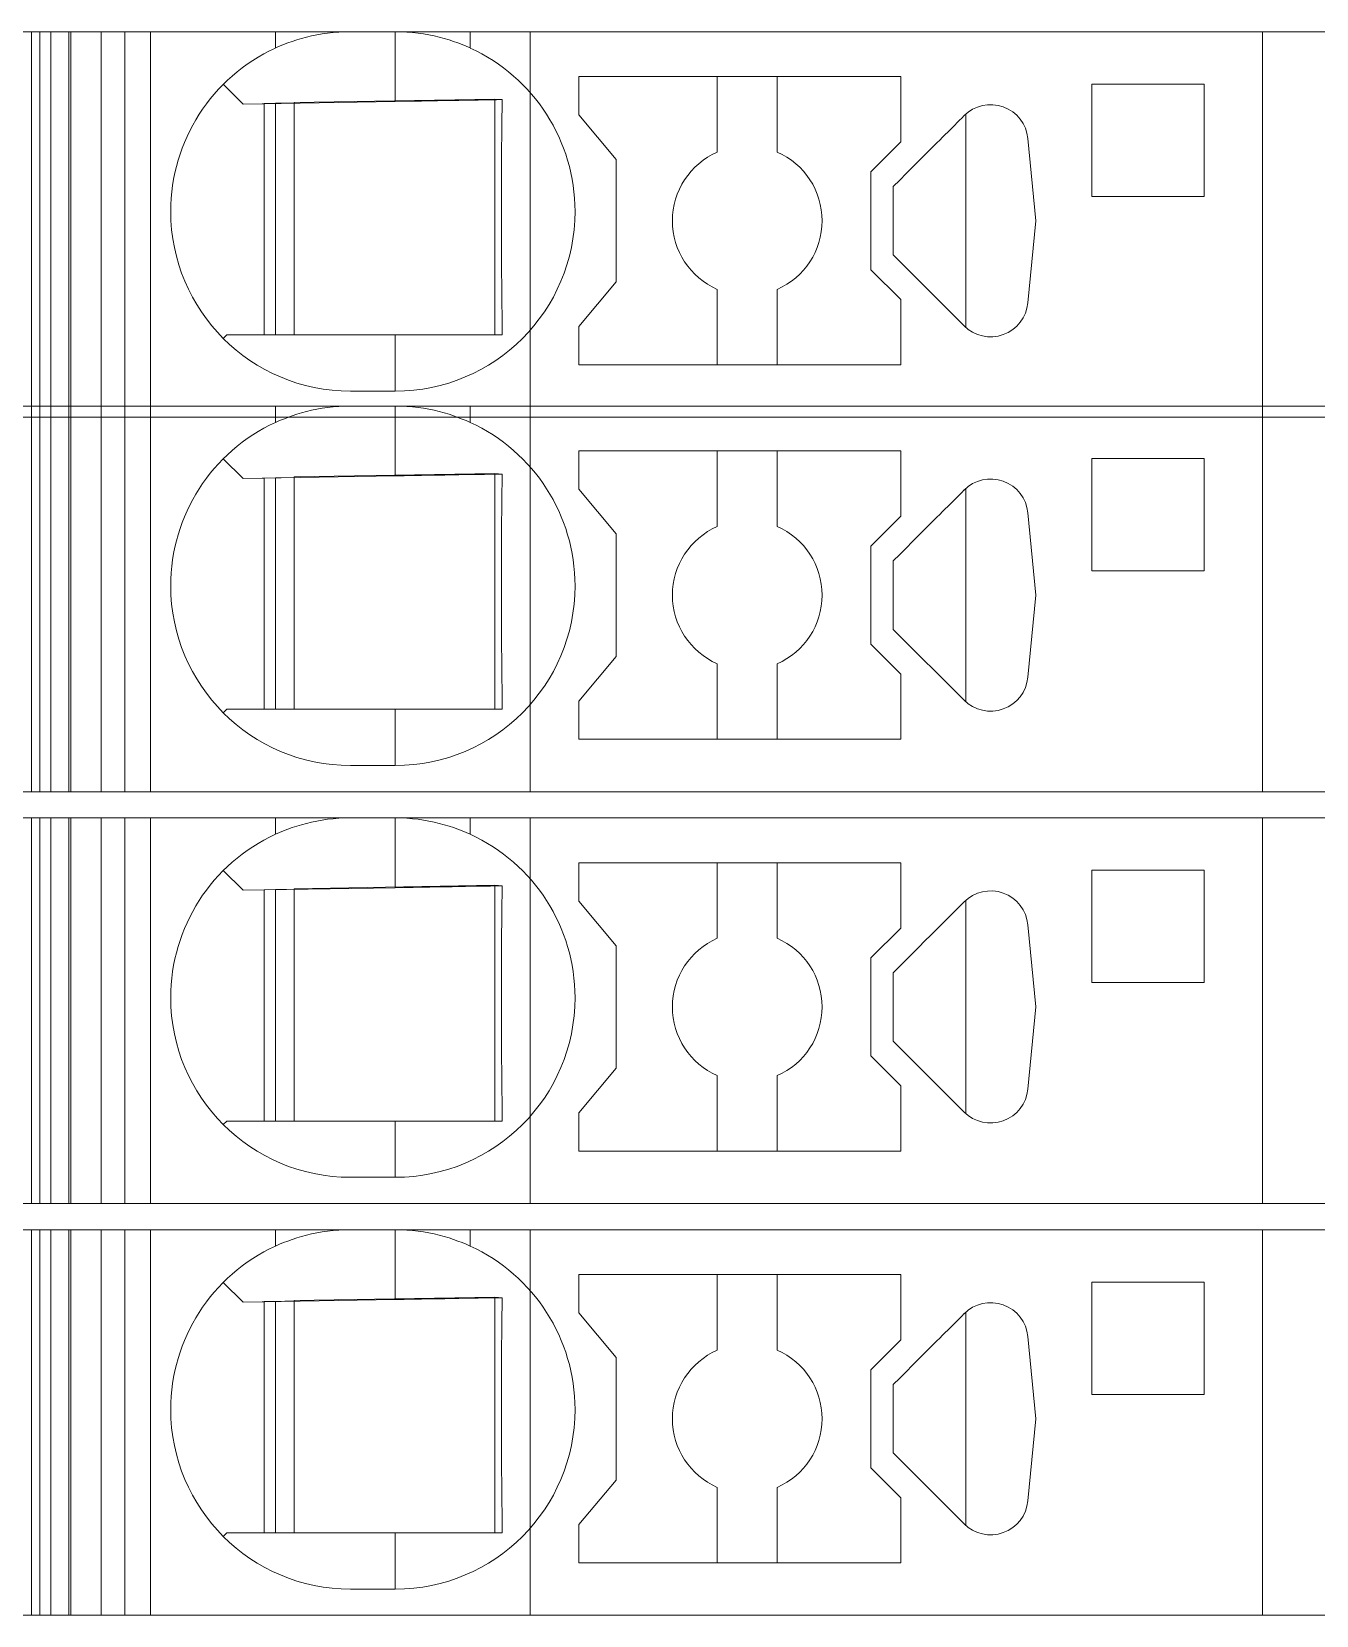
# Model space of a CAD drawing. Header units: millimetres. Extents: x 0 to 1680, y 0 to 1188.
# Drawn here: x 859.89 to 877.05, y 385.35 to 406.5 of the extents above; entities that cross this region are included whole.
import ezdxf
from ezdxf.enums import TextEntityAlignment as Align

# ---------------------------------------------------------------- set-up
doc = ezdxf.new("R2010")
doc.units = ezdxf.units.MM
for name, color, linetype, lineweight in [('EPLAN309', 5, 'Continuous', 5), ('EPLAN493', 5, 'Continuous', 5), ('MAIN-1', 7, 'Continuous', 5), ('MAIN-2', 7, 'Continuous', 5)]:
    doc.layers.add(name, color=color, linetype=linetype, lineweight=lineweight)
doc.styles.add('Tahoma', font='')
doc.styles.get('Tahoma').set_extended_font_data('Tahoma')

# ---------------------------------------------------------------- blocks, each defined once
blk = doc.blocks.new('EPLSYM_LibrarySPECIAL_Symbol12_Variant0_Placement8')
at = {"layer": 'EPLAN309', "lineweight": 13, "ltscale": 16}
blk.add_lwpolyline([(0, -5.15), (68.15, -5.15), (68.15, 0), (0, 0)], close=True, dxfattribs=at)
at = {"layer": 'EPLAN493', "color": 5, "style": 'Tahoma'}
blk.add_attdef('17_20450', text='', height=2.3478, dxfattribs=at).set_placement((0, -21.83478), align=Align.MIDDLE_RIGHT)
blk = doc.blocks.new('EPLSYM_LibrarySPECIAL_Symbol12_Variant0_Placement8_1')
at = {"layer": 'EPLAN309', "lineweight": 13, "ltscale": 16}
blk.add_lwpolyline([(0, -5.15), (68.15, -5.15), (68.15, 0), (0, 0)], close=True, dxfattribs=at)
at = {"layer": 'EPLAN493', "color": 5, "style": 'Tahoma'}
blk.add_attdef('17_20450', text='', height=2.3478, dxfattribs=at).set_placement((0, -21.83478), align=Align.MIDDLE_RIGHT)
blk = doc.blocks.new('EPLSYM_LibrarySPECIAL_Symbol12_Variant0_Placement8_2')
at = {"layer": 'EPLAN309', "lineweight": 13, "ltscale": 16}
blk.add_lwpolyline([(0, -5.15), (68.15, -5.15), (68.15, 0), (0, 0)], close=True, dxfattribs=at)
at = {"layer": 'EPLAN493', "color": 5, "style": 'Tahoma'}
blk.add_attdef('17_20450', text='', height=2.3478, dxfattribs=at).set_placement((0, -21.83478), align=Align.MIDDLE_RIGHT)
blk = doc.blocks.new('EPLSYM_LibrarySPECIAL_Symbol12_Variant0_Placement8_30')
at = {"layer": 'EPLAN309', "lineweight": 13, "ltscale": 16}
blk.add_lwpolyline([(0, -5.15), (68.15, -5.15), (68.15, 0), (0, 0)], close=True, dxfattribs=at)
at = {"layer": 'EPLAN493', "color": 5, "style": 'Tahoma'}
blk.add_attdef('17_20450', text='', height=2.3478, dxfattribs=at).set_placement((0, -21.83478), align=Align.MIDDLE_RIGHT)

msp = doc.modelspace()

# ---------------------------------------------------------------- linework, layer by layer
at = {"layer": 'MAIN-1'}
for p, q in [((860.001, 406.5), (859.893, 406.5)), ((859.893, 401.35), (859.893, 406.5)), ((860.001, 406.5), (863.15, 406.5)), ((860.001, 401.35), (860.001, 406.5)), ((863.15, 406.5), (864.15, 406.5)), ((863.15, 406.5), (863.15, 406.282)), ((863.15, 406.282), (863.202, 406.305)), ((863.202, 406.305), (863.256, 406.327)), ((863.256, 406.327), (863.313, 406.349)), ((863.313, 406.349), (863.372, 406.37)), ((863.372, 406.37), (863.433, 406.39)), ((863.433, 406.39), (863.497, 406.409)), ((863.497, 406.409), (863.563, 406.427)), ((863.563, 406.427), (863.631, 406.443)), ((863.631, 406.443), (863.701, 406.458)), ((863.701, 406.458), (863.772, 406.47)), ((863.772, 406.47), (863.846, 406.481)), ((863.846, 406.481), (863.921, 406.489)), ((863.921, 406.489), (863.997, 406.495)), ((863.997, 406.495), (864.073, 406.499)), ((864.073, 406.499), (864.15, 406.5)), ((864.75, 406.5), (864.15, 406.5)), ((864.827, 406.499), (864.75, 406.5)), ((865.75, 406.5), (864.75, 406.5)), ((864.75, 405.568), (864.75, 406.5)), ((864.903, 406.495), (864.827, 406.499)), ((864.979, 406.489), (864.903, 406.495)), ((865.054, 406.481), (864.979, 406.489)), ((865.128, 406.47), (865.054, 406.481)), ((865.199, 406.458), (865.128, 406.47)), ((865.269, 406.443), (865.199, 406.458)), ((865.337, 406.427), (865.269, 406.443)), ((865.403, 406.409), (865.337, 406.427)), ((865.467, 406.39), (865.403, 406.409)), ((865.528, 406.37), (865.467, 406.39)), ((865.587, 406.349), (865.528, 406.37)), ((865.644, 406.327), (865.587, 406.349)), ((865.698, 406.305), (865.644, 406.327)), ((865.75, 406.282), (865.698, 406.305)), ((865.75, 406.5), (876.332, 406.5)), ((865.75, 406.5), (865.75, 406.282)), ((877.05, 406.5), (876.332, 406.5)), ((876.332, 401.35), (876.332, 406.5)), ((867.2, 405.9), (867.2, 405.389)), ((871.5, 405.9), (867.2, 405.9)), ((869.05, 405.9), (869.05, 404.892)), ((869.85, 404.892), (869.85, 405.9)), ((871.5, 405.029), (871.5, 405.9)), ((862.453, 405.797), (862.717, 405.533)), ((874.05, 405.8), (874.05, 404.3)), ((875.55, 405.8), (874.05, 405.8)), ((875.55, 404.3), (875.55, 405.8)), ((862.717, 405.533), (864.75, 405.568)), ((863, 402.45), (863, 405.538)), ((863.15, 405.54), (863.15, 402.45)), ((863.4, 402.45), (863.4, 405.545)), ((864.87, 405.57), (864.75, 405.568)), ((864.987, 405.572), (864.87, 405.57)), ((865.1, 405.574), (864.987, 405.572)), ((865.209, 405.576), (865.1, 405.574)), ((865.313, 405.578), (865.209, 405.576)), ((865.412, 405.579), (865.313, 405.578)), ((865.507, 405.581), (865.412, 405.579)), ((865.599, 405.583), (865.507, 405.581)), ((865.688, 405.584), (865.599, 405.583)), ((865.774, 405.586), (865.688, 405.584)), ((865.858, 405.587), (865.774, 405.586)), ((865.94, 405.588), (865.858, 405.587)), ((866.02, 405.59), (865.94, 405.588)), ((866.099, 405.591), (866.02, 405.59)), ((866.079, 402.45), (866.079, 405.591)), ((866.176, 405.592), (866.099, 405.591)), ((866.174, 405.377), (866.175, 405.45)), ((866.175, 405.45), (866.176, 405.522)), ((866.176, 405.522), (866.176, 405.592)), ((866.173, 405.303), (866.174, 405.377)), ((866.173, 405.227), (866.173, 405.303)), ((867.7, 404.793), (867.2, 405.389)), ((872.221, 405.253), (872.19, 405.222)), ((872.252, 405.285), (872.221, 405.253)), ((872.284, 405.316), (872.252, 405.285)), ((872.315, 405.347), (872.284, 405.316)), ((872.346, 405.379), (872.315, 405.347)), ((872.367, 405.398), (872.367, 402.552)), ((866.17, 404.988), (866.171, 405.07)), ((866.171, 405.07), (866.172, 405.149)), ((866.172, 405.149), (866.173, 405.227)), ((871.1, 404.629), (871.5, 405.029)), ((872.021, 405.053), (871.983, 405.015)), ((872.058, 405.09), (872.021, 405.053)), ((872.094, 405.126), (872.058, 405.09)), ((872.127, 405.159), (872.094, 405.126)), ((872.158, 405.191), (872.127, 405.159)), ((872.19, 405.222), (872.158, 405.191)), ((873.302, 403.975), (873.198, 405.072)), ((866.169, 404.817), (866.17, 404.904)), ((866.169, 404.726), (866.169, 404.817)), ((866.17, 404.904), (866.17, 404.988)), ((871.823, 404.856), (871.742, 404.774)), ((871.902, 404.934), (871.823, 404.856)), ((871.943, 404.975), (871.902, 404.934)), ((871.983, 405.015), (871.943, 404.975)), ((866.168, 404.632), (866.169, 404.726)), ((866.168, 404.534), (866.168, 404.632)), ((867.7, 403.157), (867.7, 404.793)), ((871.1, 404.629), (871.1, 403.321)), ((871.572, 404.604), (871.486, 404.518)), ((871.658, 404.69), (871.572, 404.604)), ((871.742, 404.774), (871.658, 404.69)), ((866.167, 404.431), (866.168, 404.534)), ((866.167, 404.324), (866.167, 404.431)), ((871.486, 404.518), (871.4, 404.432)), ((871.4, 404.302), (871.4, 404.432)), ((866.167, 404.213), (866.167, 404.324)), ((866.167, 404.1), (866.167, 404.213)), ((871.4, 404.171), (871.4, 404.302)), ((874.05, 404.3), (875.55, 404.3)), ((866.167, 403.979), (866.167, 404.1)), ((866.167, 403.861), (866.167, 403.979)), ((871.4, 404.04), (871.4, 404.171)), ((871.4, 403.91), (871.4, 404.04)), ((873.198, 402.878), (873.302, 403.975)), ((866.167, 403.747), (866.167, 403.861)), ((871.4, 403.779), (871.4, 403.91)), ((871.4, 403.648), (871.4, 403.779)), ((866.168, 403.638), (866.167, 403.747)), ((866.168, 403.534), (866.168, 403.638)), ((871.4, 403.518), (871.4, 403.648)), ((866.169, 403.434), (866.168, 403.534)), ((866.169, 403.339), (866.169, 403.434)), ((866.17, 403.248), (866.169, 403.339)), ((871.4, 403.518), (872.346, 402.571)), ((866.171, 403.159), (866.17, 403.248)), ((866.172, 403.073), (866.171, 403.159)), ((867.2, 402.561), (867.7, 403.157)), ((871.5, 402.921), (871.1, 403.321)), ((866.172, 402.99), (866.172, 403.073)), ((866.173, 402.908), (866.172, 402.99)), ((866.174, 402.829), (866.173, 402.908)), ((869.05, 402.05), (869.05, 403.058)), ((869.85, 402.05), (869.85, 403.058)), ((871.5, 402.05), (871.5, 402.921)), ((866.175, 402.75), (866.174, 402.829)), ((866.176, 402.674), (866.175, 402.75)), ((866.176, 402.598), (866.176, 402.674)), ((866.177, 402.524), (866.176, 402.598)), ((866.178, 402.45), (866.177, 402.524)), ((867.2, 402.561), (867.2, 402.05)), ((862.5, 402.45), (862.453, 402.403)), ((862.5, 402.45), (864.75, 402.45)), ((864.75, 402.45), (864.842, 402.45)), ((864.75, 402.45), (864.75, 401.7)), ((864.842, 402.45), (864.933, 402.45)), ((864.933, 402.45), (865.023, 402.45)), ((865.023, 402.45), (865.11, 402.45)), ((865.11, 402.45), (865.195, 402.45)), ((865.195, 402.45), (865.278, 402.45)), ((865.278, 402.45), (865.358, 402.45)), ((865.358, 402.45), (865.436, 402.45)), ((865.436, 402.45), (865.511, 402.45)), ((865.511, 402.45), (865.585, 402.45)), ((865.585, 402.45), (865.657, 402.45)), ((865.657, 402.45), (865.726, 402.45)), ((865.726, 402.45), (865.795, 402.45)), ((865.795, 402.45), (865.861, 402.45)), ((865.861, 402.45), (865.927, 402.45)), ((865.927, 402.45), (865.991, 402.45)), ((865.991, 402.45), (866.055, 402.45)), ((866.055, 402.45), (866.117, 402.45)), ((866.117, 402.45), (866.178, 402.45)), ((871.5, 402.05), (867.2, 402.05)), ((864.75, 401.7), (864.15, 401.7)), ((860.001, 401.5), (859.893, 401.5)), ((859.893, 396.35), (859.893, 401.5)), ((860.001, 401.5), (863.15, 401.5)), ((860.001, 396.35), (860.001, 401.5)), ((863.15, 401.5), (864.15, 401.5)), ((863.15, 401.5), (863.15, 401.282)), ((863.497, 401.409), (863.563, 401.427)), ((863.563, 401.427), (863.631, 401.443)), ((863.631, 401.443), (863.701, 401.458)), ((863.701, 401.458), (863.772, 401.47)), ((863.772, 401.47), (863.846, 401.481)), ((863.846, 401.481), (863.921, 401.489)), ((863.921, 401.489), (863.997, 401.495)), ((863.997, 401.495), (864.073, 401.499)), ((864.073, 401.499), (864.15, 401.5)), ((864.75, 401.5), (864.15, 401.5)), ((864.827, 401.499), (864.75, 401.5)), ((865.75, 401.5), (864.75, 401.5)), ((864.75, 400.568), (864.75, 401.5)), ((864.903, 401.495), (864.827, 401.499)), ((864.979, 401.489), (864.903, 401.495)), ((865.054, 401.481), (864.979, 401.489)), ((865.128, 401.47), (865.054, 401.481)), ((865.199, 401.458), (865.128, 401.47)), ((865.269, 401.443), (865.199, 401.458)), ((865.337, 401.427), (865.269, 401.443)), ((865.403, 401.409), (865.337, 401.427)), ((865.75, 401.5), (876.332, 401.5)), ((865.75, 401.5), (865.75, 401.282)), ((877.05, 401.5), (876.332, 401.5)), ((876.332, 396.35), (876.332, 401.5)), ((860.001, 401.35), (859.893, 401.35)), ((860.001, 401.35), (876.332, 401.35)), ((863.15, 401.282), (863.202, 401.305)), ((863.202, 401.305), (863.256, 401.327)), ((863.256, 401.327), (863.313, 401.349)), ((863.313, 401.349), (863.372, 401.37)), ((863.372, 401.37), (863.433, 401.39)), ((863.433, 401.39), (863.497, 401.409)), ((865.467, 401.39), (865.403, 401.409)), ((865.528, 401.37), (865.467, 401.39)), ((865.587, 401.349), (865.528, 401.37)), ((865.644, 401.327), (865.587, 401.349)), ((865.698, 401.305), (865.644, 401.327)), ((865.75, 401.282), (865.698, 401.305)), ((877.05, 401.35), (876.332, 401.35)), ((862.453, 400.797), (862.717, 400.533)), ((867.2, 400.9), (867.2, 400.389)), ((871.5, 400.9), (867.2, 400.9)), ((869.05, 400.9), (869.05, 399.892)), ((869.85, 399.892), (869.85, 400.9)), ((871.5, 400.029), (871.5, 400.9)), ((874.05, 400.8), (874.05, 399.3)), ((875.55, 400.8), (874.05, 400.8)), ((875.55, 399.3), (875.55, 400.8)), ((865.507, 400.581), (865.412, 400.579)), ((865.599, 400.583), (865.507, 400.581)), ((865.688, 400.584), (865.599, 400.583)), ((865.774, 400.586), (865.688, 400.584)), ((865.858, 400.587), (865.774, 400.586)), ((865.94, 400.588), (865.858, 400.587)), ((866.02, 400.59), (865.94, 400.588)), ((866.099, 400.591), (866.02, 400.59)), ((866.079, 397.45), (866.079, 400.591)), ((866.176, 400.592), (866.099, 400.591)), ((866.176, 400.522), (866.176, 400.592)), ((862.717, 400.533), (864.75, 400.568)), ((863, 397.45), (863, 400.538)), ((863.15, 400.54), (863.15, 397.45)), ((863.4, 397.45), (863.4, 400.545)), ((864.87, 400.57), (864.75, 400.568)), ((864.987, 400.572), (864.87, 400.57)), ((865.1, 400.574), (864.987, 400.572)), ((865.209, 400.576), (865.1, 400.574)), ((865.313, 400.578), (865.209, 400.576)), ((865.412, 400.579), (865.313, 400.578)), ((866.173, 400.303), (866.174, 400.377)), ((866.174, 400.377), (866.175, 400.45)), ((866.175, 400.45), (866.176, 400.522)), ((867.7, 399.793), (867.2, 400.389)), ((872.346, 400.379), (872.315, 400.347)), ((872.367, 400.398), (872.367, 397.552)), ((866.172, 400.149), (866.173, 400.227)), ((866.173, 400.227), (866.173, 400.303)), ((872.127, 400.159), (872.094, 400.126)), ((872.158, 400.191), (872.127, 400.159)), ((872.19, 400.222), (872.158, 400.191)), ((872.221, 400.253), (872.19, 400.222)), ((872.252, 400.285), (872.221, 400.253)), ((872.284, 400.316), (872.252, 400.285)), ((872.315, 400.347), (872.284, 400.316)), ((866.17, 399.988), (866.171, 400.07)), ((866.17, 399.904), (866.17, 399.988)), ((866.171, 400.07), (866.172, 400.149)), ((871.1, 399.629), (871.5, 400.029)), ((871.943, 399.975), (871.902, 399.934)), ((871.983, 400.015), (871.943, 399.975)), ((872.021, 400.053), (871.983, 400.015)), ((872.058, 400.09), (872.021, 400.053)), ((872.094, 400.126), (872.058, 400.09)), ((873.302, 398.975), (873.198, 400.072)), ((866.169, 399.817), (866.17, 399.904)), ((866.169, 399.726), (866.169, 399.817)), ((867.7, 398.157), (867.7, 399.793)), ((871.742, 399.774), (871.658, 399.69)), ((871.823, 399.856), (871.742, 399.774)), ((871.902, 399.934), (871.823, 399.856)), ((866.167, 399.431), (866.168, 399.534)), ((866.168, 399.632), (866.169, 399.726)), ((866.168, 399.534), (866.168, 399.632)), ((871.1, 399.629), (871.1, 398.321)), ((871.572, 399.604), (871.486, 399.518)), ((871.658, 399.69), (871.572, 399.604)), ((866.167, 399.324), (866.167, 399.431)), ((866.167, 399.213), (866.167, 399.324)), ((871.486, 399.518), (871.4, 399.432)), ((871.4, 399.302), (871.4, 399.432)), ((866.167, 399.1), (866.167, 399.213)), ((871.4, 399.171), (871.4, 399.302)), ((871.4, 399.04), (871.4, 399.171)), ((874.05, 399.3), (875.55, 399.3)), ((866.167, 398.979), (866.167, 399.1)), ((866.167, 398.861), (866.167, 398.979)), ((871.4, 398.91), (871.4, 399.04)), ((871.4, 398.779), (871.4, 398.91)), ((873.198, 397.878), (873.302, 398.975)), ((866.167, 398.747), (866.167, 398.861)), ((866.168, 398.638), (866.167, 398.747)), ((871.4, 398.648), (871.4, 398.779)), ((866.168, 398.534), (866.168, 398.638)), ((866.169, 398.434), (866.168, 398.534)), ((871.4, 398.518), (871.4, 398.648)), ((871.4, 398.518), (872.346, 397.571)), ((866.169, 398.339), (866.169, 398.434)), ((866.17, 398.248), (866.169, 398.339)), ((871.5, 397.921), (871.1, 398.321)), ((866.171, 398.159), (866.17, 398.248)), ((866.172, 398.073), (866.171, 398.159)), ((866.172, 397.99), (866.172, 398.073)), ((867.2, 397.561), (867.7, 398.157)), ((869.05, 397.05), (869.05, 398.058)), ((869.85, 397.05), (869.85, 398.058)), ((866.173, 397.908), (866.172, 397.99)), ((866.174, 397.829), (866.173, 397.908)), ((871.5, 397.05), (871.5, 397.921)), ((866.175, 397.75), (866.174, 397.829)), ((866.176, 397.674), (866.175, 397.75)), ((866.176, 397.598), (866.176, 397.674)), ((862.5, 397.45), (862.453, 397.403)), ((862.5, 397.45), (864.75, 397.45)), ((864.75, 397.45), (864.842, 397.45)), ((864.75, 397.45), (864.75, 396.7)), ((864.842, 397.45), (864.933, 397.45)), ((864.933, 397.45), (865.023, 397.45)), ((865.023, 397.45), (865.11, 397.45)), ((865.11, 397.45), (865.195, 397.45)), ((865.195, 397.45), (865.278, 397.45)), ((865.278, 397.45), (865.358, 397.45)), ((865.358, 397.45), (865.436, 397.45)), ((865.436, 397.45), (865.511, 397.45)), ((865.511, 397.45), (865.585, 397.45)), ((865.585, 397.45), (865.657, 397.45)), ((865.657, 397.45), (865.726, 397.45)), ((865.726, 397.45), (865.795, 397.45)), ((865.795, 397.45), (865.861, 397.45)), ((865.861, 397.45), (865.927, 397.45)), ((865.927, 397.45), (865.991, 397.45)), ((865.991, 397.45), (866.055, 397.45)), ((866.055, 397.45), (866.117, 397.45)), ((866.117, 397.45), (866.178, 397.45)), ((866.177, 397.524), (866.176, 397.598)), ((866.178, 397.45), (866.177, 397.524)), ((867.2, 397.561), (867.2, 397.05)), ((871.5, 397.05), (867.2, 397.05)), ((864.75, 396.7), (864.15, 396.7)), ((860.001, 396.35), (859.893, 396.35)), ((860.001, 396.35), (876.332, 396.35)), ((877.05, 396.35), (876.332, 396.35)), ((860.001, 396), (859.893, 396)), ((859.893, 390.85), (859.893, 396)), ((860.001, 396), (863.15, 396)), ((860.001, 390.85), (860.001, 396)), ((863.15, 396), (864.15, 396)), ((863.15, 396), (863.15, 395.782)), ((863.563, 395.927), (863.631, 395.943)), ((863.631, 395.943), (863.701, 395.958)), ((863.701, 395.958), (863.772, 395.97)), ((863.772, 395.97), (863.846, 395.981)), ((863.846, 395.981), (863.921, 395.989)), ((863.921, 395.989), (863.997, 395.995)), ((863.997, 395.995), (864.073, 395.999)), ((864.073, 395.999), (864.15, 396)), ((864.75, 396), (864.15, 396)), ((864.827, 395.999), (864.75, 396)), ((865.75, 396), (864.75, 396)), ((864.75, 395.068), (864.75, 396)), ((864.903, 395.995), (864.827, 395.999)), ((864.979, 395.989), (864.903, 395.995)), ((865.054, 395.981), (864.979, 395.989)), ((865.128, 395.97), (865.054, 395.981)), ((865.199, 395.958), (865.128, 395.97)), ((865.269, 395.943), (865.199, 395.958)), ((865.337, 395.927), (865.269, 395.943)), ((865.75, 396), (876.332, 396)), ((865.75, 396), (865.75, 395.782)), ((877.05, 396), (876.332, 396)), ((876.332, 390.85), (876.332, 396)), ((863.15, 395.782), (863.202, 395.805)), ((863.202, 395.805), (863.256, 395.827)), ((863.256, 395.827), (863.313, 395.849)), ((863.313, 395.849), (863.372, 395.87)), ((863.372, 395.87), (863.433, 395.89)), ((863.433, 395.89), (863.497, 395.909)), ((863.497, 395.909), (863.563, 395.927)), ((865.403, 395.909), (865.337, 395.927)), ((865.467, 395.89), (865.403, 395.909)), ((865.528, 395.87), (865.467, 395.89)), ((865.587, 395.849), (865.528, 395.87)), ((865.644, 395.827), (865.587, 395.849)), ((865.698, 395.805), (865.644, 395.827)), ((865.75, 395.782), (865.698, 395.805)), ((862.453, 395.297), (862.717, 395.033)), ((867.2, 395.4), (867.2, 394.889)), ((871.5, 395.4), (867.2, 395.4)), ((869.05, 395.4), (869.05, 394.392)), ((869.85, 394.392), (869.85, 395.4)), ((871.5, 394.529), (871.5, 395.4)), ((874.05, 395.3), (874.05, 393.8)), ((875.55, 395.3), (874.05, 395.3)), ((875.55, 393.8), (875.55, 395.3)), ((865.599, 395.083), (865.507, 395.081)), ((865.688, 395.084), (865.599, 395.083)), ((865.774, 395.086), (865.688, 395.084)), ((865.858, 395.087), (865.774, 395.086)), ((865.94, 395.088), (865.858, 395.087)), ((866.02, 395.09), (865.94, 395.088)), ((866.099, 395.091), (866.02, 395.09)), ((866.079, 391.95), (866.079, 395.091)), ((866.176, 395.092), (866.099, 395.091)), ((866.176, 395.022), (866.176, 395.092)), ((862.717, 395.033), (864.75, 395.068)), ((863, 391.95), (863, 395.038)), ((863.15, 395.04), (863.15, 391.95)), ((863.4, 391.95), (863.4, 395.045)), ((864.87, 395.07), (864.75, 395.068)), ((864.987, 395.072), (864.87, 395.07)), ((865.1, 395.074), (864.987, 395.072)), ((865.209, 395.076), (865.1, 395.074)), ((865.313, 395.078), (865.209, 395.076)), ((865.412, 395.079), (865.313, 395.078)), ((865.507, 395.081), (865.412, 395.079)), ((866.173, 394.803), (866.174, 394.877)), ((866.174, 394.877), (866.175, 394.95)), ((866.175, 394.95), (866.176, 395.022)), ((867.7, 394.293), (867.2, 394.889)), ((872.346, 394.879), (872.315, 394.847)), ((872.367, 394.898), (872.367, 392.052)), ((866.172, 394.649), (866.173, 394.727)), ((866.173, 394.727), (866.173, 394.803)), ((872.127, 394.659), (872.094, 394.626)), ((872.158, 394.691), (872.127, 394.659)), ((872.19, 394.722), (872.158, 394.691)), ((872.221, 394.753), (872.19, 394.722)), ((872.252, 394.785), (872.221, 394.753)), ((872.284, 394.816), (872.252, 394.785)), ((872.315, 394.847), (872.284, 394.816)), ((866.17, 394.488), (866.171, 394.57)), ((866.17, 394.404), (866.17, 394.488)), ((866.171, 394.57), (866.172, 394.649)), ((871.1, 394.129), (871.5, 394.529)), ((871.943, 394.475), (871.902, 394.434)), ((871.983, 394.515), (871.943, 394.475)), ((872.021, 394.553), (871.983, 394.515)), ((872.058, 394.59), (872.021, 394.553)), ((872.094, 394.626), (872.058, 394.59)), ((873.302, 393.475), (873.198, 394.572)), ((866.169, 394.317), (866.17, 394.404)), ((866.169, 394.226), (866.169, 394.317)), ((867.7, 392.657), (867.7, 394.293)), ((871.742, 394.274), (871.658, 394.19)), ((871.823, 394.356), (871.742, 394.274)), ((871.902, 394.434), (871.823, 394.356)), ((866.167, 393.931), (866.168, 394.034)), ((866.168, 394.132), (866.169, 394.226)), ((866.168, 394.034), (866.168, 394.132)), ((871.1, 394.129), (871.1, 392.821)), ((871.572, 394.104), (871.486, 394.018)), ((871.658, 394.19), (871.572, 394.104)), ((866.167, 393.824), (866.167, 393.931)), ((866.167, 393.713), (866.167, 393.824)), ((871.486, 394.018), (871.4, 393.932)), ((871.4, 393.802), (871.4, 393.932)), ((866.167, 393.6), (866.167, 393.713)), ((871.4, 393.671), (871.4, 393.802)), ((871.4, 393.54), (871.4, 393.671)), ((874.05, 393.8), (875.55, 393.8)), ((866.167, 393.479), (866.167, 393.6)), ((866.167, 393.361), (866.167, 393.479)), ((871.4, 393.41), (871.4, 393.54)), ((871.4, 393.279), (871.4, 393.41)), ((873.198, 392.378), (873.302, 393.475)), ((866.167, 393.247), (866.167, 393.361)), ((866.168, 393.138), (866.167, 393.247)), ((871.4, 393.148), (871.4, 393.279)), ((866.168, 393.034), (866.168, 393.138)), ((866.169, 392.934), (866.168, 393.034)), ((871.4, 393.018), (871.4, 393.148)), ((871.4, 393.018), (872.346, 392.071)), ((866.169, 392.839), (866.169, 392.934)), ((866.17, 392.748), (866.169, 392.839)), ((871.5, 392.421), (871.1, 392.821)), ((866.171, 392.659), (866.17, 392.748)), ((866.172, 392.573), (866.171, 392.659)), ((866.172, 392.49), (866.172, 392.573)), ((867.2, 392.061), (867.7, 392.657)), ((869.05, 391.55), (869.05, 392.558)), ((869.85, 391.55), (869.85, 392.558)), ((866.173, 392.408), (866.172, 392.49)), ((866.174, 392.329), (866.173, 392.408)), ((871.5, 391.55), (871.5, 392.421)), ((866.175, 392.25), (866.174, 392.329)), ((866.176, 392.174), (866.175, 392.25)), ((866.176, 392.098), (866.176, 392.174)), ((862.5, 391.95), (862.453, 391.903)), ((862.5, 391.95), (864.75, 391.95)), ((864.75, 391.95), (864.842, 391.95)), ((864.75, 391.95), (864.75, 391.2)), ((864.842, 391.95), (864.933, 391.95)), ((864.933, 391.95), (865.023, 391.95)), ((865.023, 391.95), (865.11, 391.95)), ((865.11, 391.95), (865.195, 391.95)), ((865.195, 391.95), (865.278, 391.95)), ((865.278, 391.95), (865.358, 391.95)), ((865.358, 391.95), (865.436, 391.95)), ((865.436, 391.95), (865.511, 391.95)), ((865.511, 391.95), (865.585, 391.95)), ((865.585, 391.95), (865.657, 391.95)), ((865.657, 391.95), (865.726, 391.95)), ((865.726, 391.95), (865.795, 391.95)), ((865.795, 391.95), (865.861, 391.95)), ((865.861, 391.95), (865.927, 391.95)), ((865.927, 391.95), (865.991, 391.95)), ((865.991, 391.95), (866.055, 391.95)), ((866.055, 391.95), (866.117, 391.95)), ((866.117, 391.95), (866.178, 391.95)), ((866.177, 392.024), (866.176, 392.098)), ((866.178, 391.95), (866.177, 392.024)), ((867.2, 392.061), (867.2, 391.55)), ((871.5, 391.55), (867.2, 391.55)), ((864.75, 391.2), (864.15, 391.2)), ((860.001, 390.85), (859.893, 390.85)), ((860.001, 390.85), (876.332, 390.85)), ((877.05, 390.85), (876.332, 390.85)), ((860.001, 390.5), (859.893, 390.5)), ((859.893, 385.35), (859.893, 390.5)), ((860.001, 390.5), (863.15, 390.5)), ((860.001, 385.35), (860.001, 390.5)), ((863.15, 390.5), (864.15, 390.5)), ((863.15, 390.5), (863.15, 390.282)), ((863.563, 390.427), (863.631, 390.443)), ((863.631, 390.443), (863.701, 390.458)), ((863.701, 390.458), (863.772, 390.47)), ((863.772, 390.47), (863.846, 390.481)), ((863.846, 390.481), (863.921, 390.489)), ((863.921, 390.489), (863.997, 390.495)), ((863.997, 390.495), (864.073, 390.499)), ((864.073, 390.499), (864.15, 390.5)), ((864.75, 390.5), (864.15, 390.5)), ((864.827, 390.499), (864.75, 390.5)), ((865.75, 390.5), (864.75, 390.5)), ((864.75, 389.568), (864.75, 390.5)), ((864.903, 390.495), (864.827, 390.499)), ((864.979, 390.489), (864.903, 390.495)), ((865.054, 390.481), (864.979, 390.489)), ((865.128, 390.47), (865.054, 390.481)), ((865.199, 390.458), (865.128, 390.47)), ((865.269, 390.443), (865.199, 390.458)), ((865.337, 390.427), (865.269, 390.443)), ((865.75, 390.5), (876.332, 390.5)), ((865.75, 390.5), (865.75, 390.282)), ((877.05, 390.5), (876.332, 390.5)), ((876.332, 385.35), (876.332, 390.5)), ((863.15, 390.282), (863.202, 390.305)), ((863.202, 390.305), (863.256, 390.327)), ((863.256, 390.327), (863.313, 390.349)), ((863.313, 390.349), (863.372, 390.37)), ((863.372, 390.37), (863.433, 390.39)), ((863.433, 390.39), (863.497, 390.409)), ((863.497, 390.409), (863.563, 390.427)), ((865.403, 390.409), (865.337, 390.427)), ((865.467, 390.39), (865.403, 390.409)), ((865.528, 390.37), (865.467, 390.39)), ((865.587, 390.349), (865.528, 390.37)), ((865.644, 390.327), (865.587, 390.349)), ((865.698, 390.305), (865.644, 390.327)), ((865.75, 390.282), (865.698, 390.305)), ((862.453, 389.797), (862.717, 389.533)), ((867.2, 389.9), (867.2, 389.389)), ((871.5, 389.9), (867.2, 389.9)), ((869.05, 389.9), (869.05, 388.892)), ((869.85, 388.892), (869.85, 389.9)), ((871.5, 389.029), (871.5, 389.9)), ((874.05, 389.8), (874.05, 388.3)), ((875.55, 389.8), (874.05, 389.8)), ((875.55, 388.3), (875.55, 389.8)), ((865.688, 389.584), (865.599, 389.583)), ((865.774, 389.586), (865.688, 389.584)), ((865.858, 389.587), (865.774, 389.586)), ((865.94, 389.588), (865.858, 389.587)), ((866.02, 389.59), (865.94, 389.588)), ((866.099, 389.591), (866.02, 389.59)), ((866.079, 386.45), (866.079, 389.591)), ((866.176, 389.592), (866.099, 389.591)), ((866.176, 389.522), (866.176, 389.592)), ((862.717, 389.533), (864.75, 389.568)), ((863, 386.45), (863, 389.538)), ((863.15, 389.54), (863.15, 386.45)), ((863.4, 386.45), (863.4, 389.545)), ((864.87, 389.57), (864.75, 389.568)), ((864.987, 389.572), (864.87, 389.57)), ((865.1, 389.574), (864.987, 389.572)), ((865.209, 389.576), (865.1, 389.574)), ((865.313, 389.578), (865.209, 389.576)), ((865.412, 389.579), (865.313, 389.578)), ((865.507, 389.581), (865.412, 389.579)), ((865.599, 389.583), (865.507, 389.581)), ((866.173, 389.303), (866.174, 389.377)), ((866.174, 389.377), (866.175, 389.45)), ((866.175, 389.45), (866.176, 389.522)), ((867.7, 388.793), (867.2, 389.389)), ((872.346, 389.379), (872.315, 389.347)), ((872.367, 389.398), (872.367, 386.552)), ((866.172, 389.149), (866.173, 389.227)), ((866.173, 389.227), (866.173, 389.303)), ((872.158, 389.191), (872.127, 389.159)), ((872.19, 389.222), (872.158, 389.191)), ((872.221, 389.253), (872.19, 389.222)), ((872.252, 389.285), (872.221, 389.253)), ((872.284, 389.316), (872.252, 389.285)), ((872.315, 389.347), (872.284, 389.316)), ((866.17, 388.988), (866.171, 389.07)), ((866.17, 388.904), (866.17, 388.988)), ((866.171, 389.07), (866.172, 389.149)), ((871.1, 388.629), (871.5, 389.029)), ((871.943, 388.975), (871.902, 388.934)), ((871.983, 389.015), (871.943, 388.975)), ((872.021, 389.053), (871.983, 389.015)), ((872.058, 389.09), (872.021, 389.053)), ((872.094, 389.126), (872.058, 389.09)), ((872.127, 389.159), (872.094, 389.126)), ((873.302, 387.975), (873.198, 389.072)), ((866.169, 388.817), (866.17, 388.904)), ((866.169, 388.726), (866.169, 388.817)), ((867.7, 387.157), (867.7, 388.793)), ((871.742, 388.774), (871.658, 388.69)), ((871.823, 388.856), (871.742, 388.774)), ((871.902, 388.934), (871.823, 388.856)), ((866.167, 388.431), (866.168, 388.534)), ((866.168, 388.632), (866.169, 388.726)), ((866.168, 388.534), (866.168, 388.632)), ((871.1, 388.629), (871.1, 387.321)), ((871.572, 388.604), (871.486, 388.518)), ((871.658, 388.69), (871.572, 388.604)), ((866.167, 388.324), (866.167, 388.431)), ((866.167, 388.213), (866.167, 388.324)), ((871.486, 388.518), (871.4, 388.432)), ((871.4, 388.302), (871.4, 388.432)), ((866.167, 388.1), (866.167, 388.213)), ((871.4, 388.171), (871.4, 388.302)), ((871.4, 388.04), (871.4, 388.171)), ((874.05, 388.3), (875.55, 388.3)), ((866.167, 387.979), (866.167, 388.1)), ((866.167, 387.861), (866.167, 387.979)), ((871.4, 387.91), (871.4, 388.04)), ((871.4, 387.779), (871.4, 387.91)), ((873.198, 386.878), (873.302, 387.975)), ((866.167, 387.747), (866.167, 387.861)), ((866.168, 387.638), (866.167, 387.747)), ((871.4, 387.648), (871.4, 387.779)), ((866.168, 387.534), (866.168, 387.638)), ((866.169, 387.434), (866.168, 387.534)), ((871.4, 387.518), (871.4, 387.648)), ((871.4, 387.518), (872.346, 386.571)), ((866.169, 387.339), (866.169, 387.434)), ((866.17, 387.248), (866.169, 387.339)), ((871.5, 386.921), (871.1, 387.321)), ((866.171, 387.159), (866.17, 387.248)), ((866.172, 387.073), (866.171, 387.159)), ((866.172, 386.99), (866.172, 387.073)), ((867.2, 386.561), (867.7, 387.157)), ((869.05, 386.05), (869.05, 387.058)), ((869.85, 386.05), (869.85, 387.058)), ((866.173, 386.908), (866.172, 386.99)), ((866.174, 386.829), (866.173, 386.908)), ((871.5, 386.05), (871.5, 386.921)), ((866.175, 386.75), (866.174, 386.829)), ((866.176, 386.674), (866.175, 386.75)), ((866.176, 386.598), (866.176, 386.674)), ((862.5, 386.45), (862.453, 386.403)), ((862.5, 386.45), (864.75, 386.45)), ((864.75, 386.45), (864.842, 386.45)), ((864.75, 386.45), (864.75, 385.7)), ((864.842, 386.45), (864.933, 386.45)), ((864.933, 386.45), (865.023, 386.45)), ((865.023, 386.45), (865.11, 386.45)), ((865.11, 386.45), (865.195, 386.45)), ((865.195, 386.45), (865.278, 386.45)), ((865.278, 386.45), (865.358, 386.45)), ((865.358, 386.45), (865.436, 386.45)), ((865.436, 386.45), (865.511, 386.45)), ((865.511, 386.45), (865.585, 386.45)), ((865.585, 386.45), (865.657, 386.45)), ((865.657, 386.45), (865.726, 386.45)), ((865.726, 386.45), (865.795, 386.45)), ((865.795, 386.45), (865.861, 386.45)), ((865.861, 386.45), (865.927, 386.45)), ((865.927, 386.45), (865.991, 386.45)), ((865.991, 386.45), (866.055, 386.45)), ((866.055, 386.45), (866.117, 386.45)), ((866.117, 386.45), (866.178, 386.45)), ((866.177, 386.524), (866.176, 386.598)), ((866.178, 386.45), (866.177, 386.524)), ((867.2, 386.561), (867.2, 386.05)), ((871.5, 386.05), (867.2, 386.05)), ((864.75, 385.7), (864.15, 385.7)), ((860.001, 385.35), (859.893, 385.35)), ((860.001, 385.35), (876.332, 385.35)), ((877.05, 385.35), (876.332, 385.35))]:
    msp.add_line(p, q, dxfattribs=at)
for centre, radius, start, end in [((864.15, 404.1), 2.4, 114.6244, 180), ((864.75, 404.1), 2.4, 0, 65.3756), ((872.7, 405.025), 0.5, 5.4404, 135), ((869.45, 403.975), 1, 113.5782, 180), ((869.45, 403.975), 1, 0, 66.4218), ((864.15, 404.1), 2.4, 180, 270), ((864.75, 404.1), 2.4, 270, 0), ((869.45, 403.975), 1, 180, 246.4218), ((869.45, 403.975), 1, 293.5782, 0), ((872.7, 402.925), 0.5, 225, 354.5596), ((864.15, 399.1), 2.4, 114.6244, 180), ((864.75, 399.1), 2.4, 0, 65.3756), ((872.7, 400.025), 0.5, 5.4404, 135), ((869.45, 398.975), 1, 113.5782, 180), ((869.45, 398.975), 1, 0, 66.4218), ((864.15, 399.1), 2.4, 180, 270), ((864.75, 399.1), 2.4, 270, 0), ((869.45, 398.975), 1, 180, 246.4218), ((869.45, 398.975), 1, 293.5782, 0), ((872.7, 397.925), 0.5, 225, 354.5596), ((864.15, 393.6), 2.4, 114.6244, 180), ((864.75, 393.6), 2.4, 0, 65.3756), ((872.7, 394.525), 0.5, 5.4404, 135), ((869.45, 393.475), 1, 113.5782, 180), ((869.45, 393.475), 1, 0, 66.4218), ((864.15, 393.6), 2.4, 180, 270), ((864.75, 393.6), 2.4, 270, 0), ((869.45, 393.475), 1, 180, 246.4218), ((869.45, 393.475), 1, 293.5782, 0), ((872.7, 392.425), 0.5, 225, 354.5596), ((864.15, 388.1), 2.4, 114.6244, 180), ((864.75, 388.1), 2.4, 0, 65.3756), ((872.7, 389.025), 0.5, 5.4404, 135), ((869.45, 387.975), 1, 113.5782, 180), ((869.45, 387.975), 1, 0, 66.4218), ((864.15, 388.1), 2.4, 180, 270), ((864.75, 388.1), 2.4, 270, 0), ((869.45, 387.975), 1, 180, 246.4218), ((869.45, 387.975), 1, 293.5782, 0), ((872.7, 386.925), 0.5, 225, 354.5596)]:
    msp.add_arc(centre, radius, start, end, dxfattribs=at)
at = {"layer": 'MAIN-2'}
for p, q in [((860.15, 406.5), (860.15, 401.35)), ((860.389, 401.35), (860.389, 406.5)), ((860.417, 406.5), (860.417, 401.35)), ((860.82, 406.5), (860.82, 401.35)), ((861.136, 401.35), (861.136, 406.5)), ((861.481, 406.5), (861.481, 401.35)), ((866.55, 401.35), (866.55, 406.5)), ((862.717, 405.533), (863, 405.538)), ((863.15, 405.542), (863, 405.539)), ((863, 405.539), (863, 405.538)), ((863, 405.538), (863, 405.538)), ((863.4, 405.548), (863.15, 405.543)), ((863.15, 405.542), (863.15, 405.543)), ((863.15, 405.542), (863.15, 405.54)), ((863.4, 405.553), (866.079, 405.6)), ((863.4, 405.548), (863.4, 405.553)), ((863.4, 405.545), (863.4, 405.548)), ((866.079, 405.6), (866.176, 405.592)), ((866.079, 405.591), (866.079, 405.6)), ((863.15, 402.45), (863.15, 402.45)), ((863.4, 402.45), (863.4, 402.45)), ((860.15, 401.5), (860.15, 396.35)), ((860.389, 396.35), (860.389, 401.5)), ((860.417, 401.5), (860.417, 396.35)), ((860.82, 401.5), (860.82, 396.35)), ((861.136, 396.35), (861.136, 401.5)), ((861.481, 401.5), (861.481, 396.35)), ((866.55, 396.35), (866.55, 401.5)), ((863.4, 400.553), (866.079, 400.6)), ((866.079, 400.6), (866.176, 400.592)), ((866.079, 400.591), (866.079, 400.6)), ((862.717, 400.533), (863, 400.538)), ((863.15, 400.542), (863, 400.539)), ((863, 400.539), (863, 400.538)), ((863, 400.538), (863, 400.538)), ((863.4, 400.548), (863.15, 400.543)), ((863.15, 400.542), (863.15, 400.543)), ((863.15, 400.542), (863.15, 400.54)), ((863.4, 400.548), (863.4, 400.553)), ((863.4, 400.545), (863.4, 400.548)), ((863.15, 397.45), (863.15, 397.45)), ((863.4, 397.45), (863.4, 397.45)), ((860.15, 396), (860.15, 390.85)), ((860.389, 390.85), (860.389, 396)), ((860.417, 396), (860.417, 390.85)), ((860.82, 396), (860.82, 390.85)), ((861.136, 390.85), (861.136, 396)), ((861.481, 396), (861.481, 390.85)), ((866.55, 390.85), (866.55, 396)), ((863.4, 395.053), (866.079, 395.1)), ((866.079, 395.1), (866.176, 395.092)), ((866.079, 395.091), (866.079, 395.1)), ((862.717, 395.033), (863, 395.038)), ((863.15, 395.042), (863, 395.039)), ((863, 395.039), (863, 395.038)), ((863, 395.038), (863, 395.038)), ((863.4, 395.048), (863.15, 395.043)), ((863.15, 395.042), (863.15, 395.043)), ((863.15, 395.042), (863.15, 395.04)), ((863.4, 395.048), (863.4, 395.053)), ((863.4, 395.045), (863.4, 395.048)), ((863.15, 391.95), (863.15, 391.95)), ((863.4, 391.95), (863.4, 391.95)), ((860.15, 390.5), (860.15, 385.35)), ((860.389, 385.35), (860.389, 390.5)), ((860.417, 390.5), (860.417, 385.35)), ((860.82, 390.5), (860.82, 385.35)), ((861.136, 385.35), (861.136, 390.5)), ((861.481, 390.5), (861.481, 385.35)), ((866.55, 385.35), (866.55, 390.5)), ((863.4, 389.553), (866.079, 389.6)), ((866.079, 389.6), (866.176, 389.592)), ((866.079, 389.591), (866.079, 389.6)), ((862.717, 389.533), (863, 389.538)), ((863.15, 389.542), (863, 389.539)), ((863, 389.539), (863, 389.538)), ((863, 389.538), (863, 389.538)), ((863.4, 389.548), (863.15, 389.543)), ((863.15, 389.542), (863.15, 389.543)), ((863.15, 389.542), (863.15, 389.54)), ((863.4, 389.548), (863.4, 389.553)), ((863.4, 389.545), (863.4, 389.548)), ((863.15, 386.45), (863.15, 386.45)), ((863.4, 386.45), (863.4, 386.45))]:
    msp.add_line(p, q, dxfattribs=at)

# ---------------------------------------------------------------- block references
for name, p in [('EPLSYM_LibrarySPECIAL_Symbol12_Variant0_Placement8_30', (841, 406.5)), ('EPLSYM_LibrarySPECIAL_Symbol12_Variant0_Placement8', (841, 401.5)), ('EPLSYM_LibrarySPECIAL_Symbol12_Variant0_Placement8_1', (841, 396)), ('EPLSYM_LibrarySPECIAL_Symbol12_Variant0_Placement8_2', (841, 390.5))]:
    msp.add_blockref(name, p)

doc.saveas('drawing.dxf')
